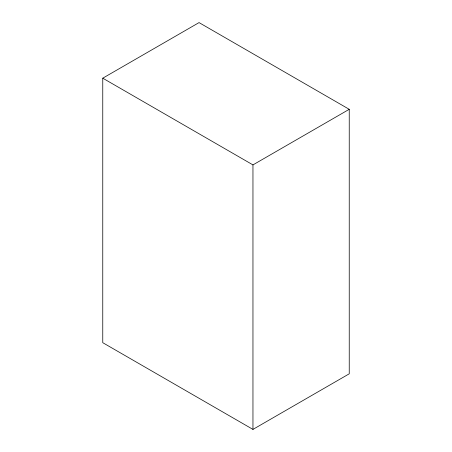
<?xml version="1.0" encoding="UTF-8"?>
<svg xmlns="http://www.w3.org/2000/svg" width="452" height="452" viewBox="0 0 452 452"><rect width="100%" height="100%" fill="white"/><g stroke="black" fill="none" stroke-linecap="round" stroke-linejoin="round"><path stroke-width="0.68" d="M102.762 78.185L199.044 22.6L349.238 109.311L349.238 373.815L252.956 429.4L102.762 342.689L102.762 78.185L252.956 164.901L349.238 109.311M252.956 164.901L252.956 429.4"/></g></svg>
